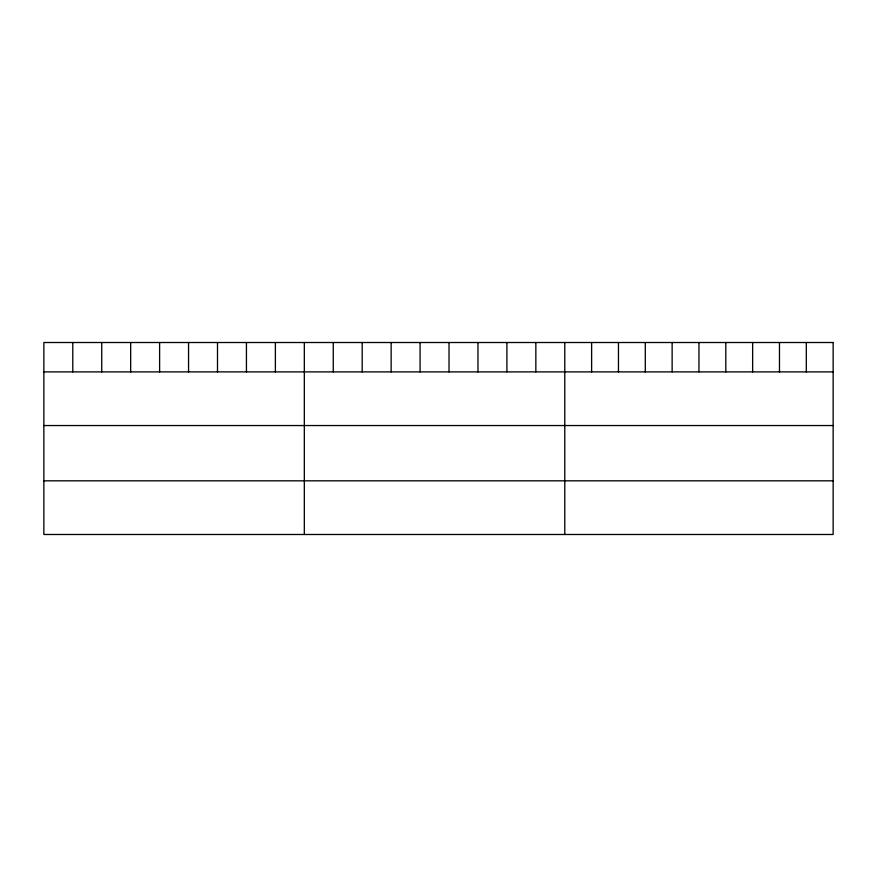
<?xml version="1.0" encoding="UTF-8"?>
<svg xmlns="http://www.w3.org/2000/svg" width="877" height="877" viewBox="0 0 877 877"><rect width="100%" height="100%" fill="white"/><g stroke="black" fill="none" stroke-linecap="round" stroke-linejoin="round"><path stroke-width="1.32" d="M43.85 371.892L833.15 371.892M43.85 425.542L833.15 425.542M43.85 480.826L833.15 480.826M806.314 342.512L806.314 371.892M779.478 342.512L779.478 371.892M752.641 342.512L752.641 371.892M725.805 342.512L725.805 371.892M698.969 342.512L698.969 371.892M672.133 342.512L672.133 371.892M645.297 342.512L645.297 371.892M618.46 342.512L618.46 371.892M591.624 342.512L591.624 371.892M564.788 342.512L564.788 534.488M535.847 342.512L535.847 371.892M506.906 342.512L506.906 371.892M477.965 342.512L477.965 371.892M449.024 342.512L449.024 371.892M420.083 342.512L420.083 371.892M391.142 342.512L391.142 371.892M362.201 342.512L362.201 371.892M333.26 342.512L333.26 371.892M304.319 342.512L304.319 534.488M275.378 342.512L275.378 371.892M246.437 342.512L246.437 371.892M217.496 342.512L217.496 371.892M188.555 342.512L188.555 371.892M159.614 342.512L159.614 371.892M130.673 342.512L130.673 371.892M101.732 342.512L101.732 371.892M72.791 342.512L72.791 371.892M833.15 342.512L43.85 342.512L43.85 534.488L833.15 534.488L833.15 342.512"/></g></svg>
